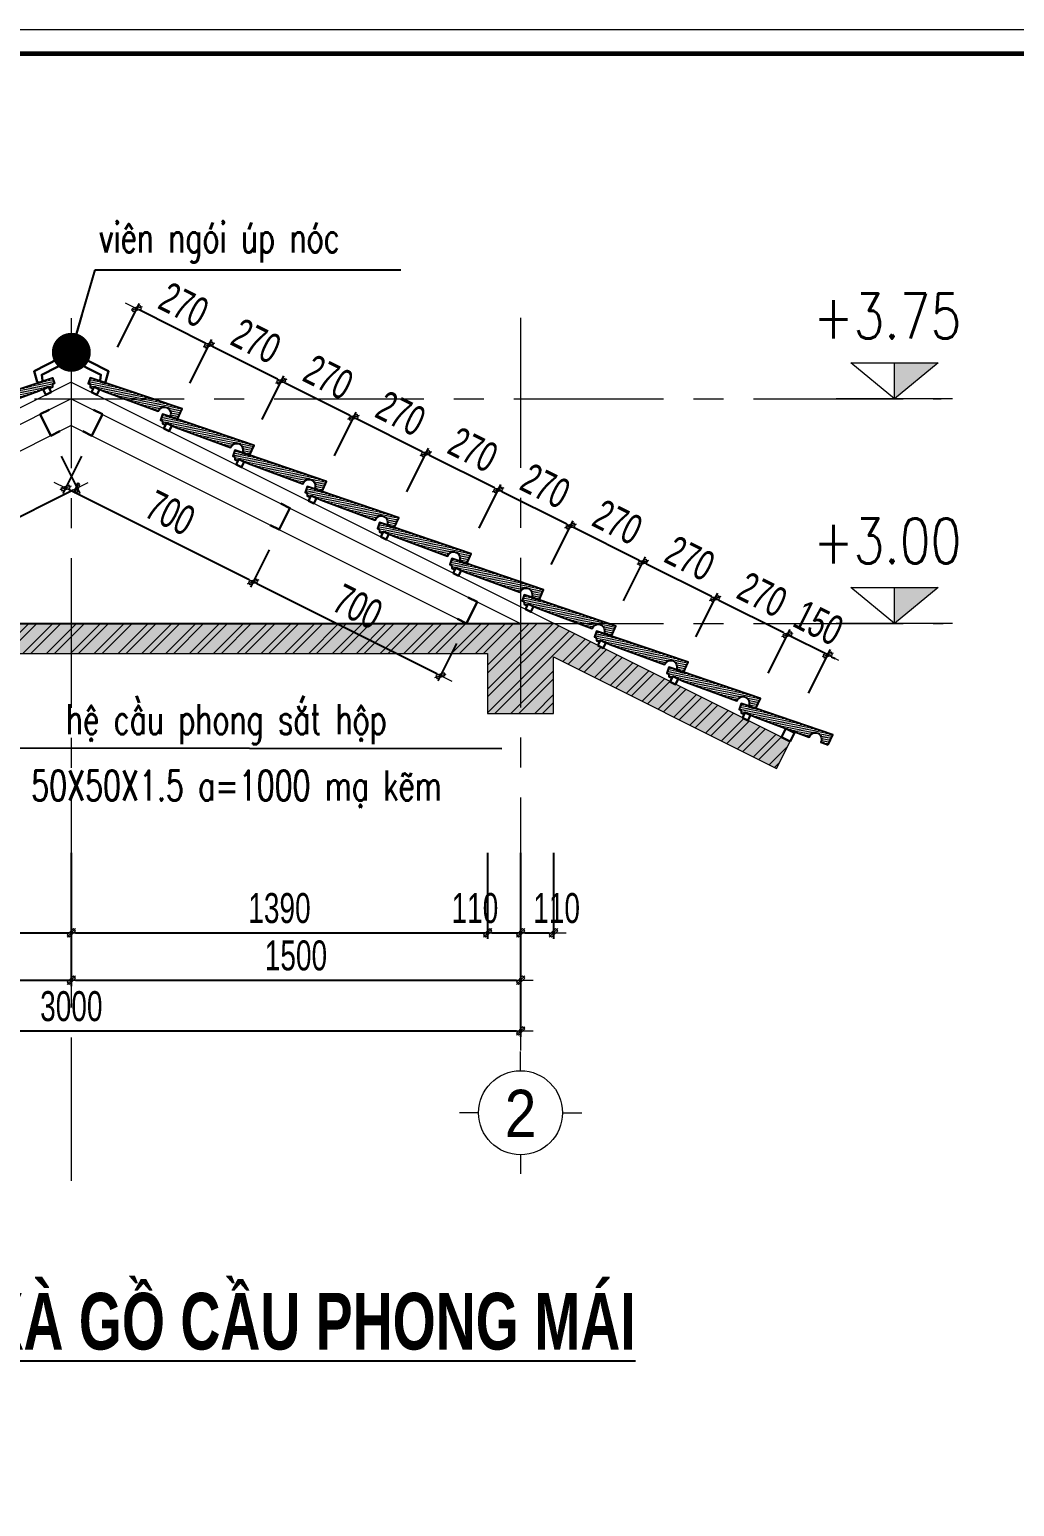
# Model space of a CAD drawing. Header units: millimetres. Extents: x 19378 to 572383, y -1120116 to -527168.
# Drawn here: x 282994 to 286283, y -553275 to -548347 of the extents above; entities that cross this region are included whole.
import ezdxf
from ezdxf.enums import TextEntityAlignment as Align

# ---------------------------------------------------------------- set-up
doc = ezdxf.new("R2010")
doc.units = ezdxf.units.MM
doc.header["$MEASUREMENT"] = 0
doc.header["$PDMODE"] = 32
doc.linetypes.add('CENTERX2', pattern=[4, 2.5, -0.5, 0.5, -0.5])
doc.linetypes.add('DASHDOT', pattern=[1, 0.5, -0.25, 0, -0.25])
doc.layers.get('Defpoints').update_dxf_attribs({"color": 1})
for name, color, linetype, lineweight in [('250 HACH', 250, 'Continuous', 5), ('cat2', 22, 'Continuous', 30), ('hatch1', 136, 'Continuous', 9), ('LC Dim', 8, 'Continuous', 18), ('LC Hatch', 252, 'Continuous', 9), ('LC ISO', 153, 'Continuous', 13), ('LC Net manh', 236, 'Continuous', 5), ('LC Net thay', 7, 'Continuous', 25), ('LC Net truc', 8, 'DASHDOT', 13), ('LC Text1', 3, 'Continuous', 20), ('LC Text2', 7, 'Continuous', 25), ('Text', 7, 'Continuous', 20)]:
    doc.layers.add(name, color=color, linetype=linetype, lineweight=lineweight)
for name, color, linetype in [('9', 9, 'Continuous'), ('Khungten_LCDI', 7, 'Continuous'), ('Kichthuoc', 9, 'Continuous'), ('STEEL', 4, 'Continuous')]:
    doc.layers.add(name, color=color, linetype=linetype)
doc.styles.add('HOATBIF', font='hoatbif.shx', dxfattribs={"width": 0.7})
doc.styles.add('Khungten', font='VHAVAN.TTF', dxfattribs={"width": 0.9, "height": 5000})
doc.styles.add('LC 1', font='VHAVANB.TTF')
doc.styles.add('LC 3', font='vnsimli.shx', dxfattribs={"width": 0.75})
doc.styles.add('LC3', font='VHARIALB.TTF', dxfattribs={"width": 0.8})
doc.styles.add('T1', font='Vnsimli.shx', dxfattribs={"width": 0.8})
doc.styles.add('Title', font='VHBLACK.TTF', dxfattribs={"width": 0.8})
doc.dimstyles.new('Copy of 1-100 mat bang', dxfattribs={"dimscale": 130, "dimtxt": 2.5, "dimasz": 0.35, "dimexe": 0.5, "dimexo": 0, "dimgap": 0.8, "dimtad": 1, "dimdec": 0, "dimzin": 0, "dimdsep": 46, "dimtxsty": 'HOATBIF', "dimblk1": 'DOT', "dimblk2": 'DOT', "dimsah": 1, "dimcen": -1, "dimdle": 1, "dimclrd": 256, "dimclre": 256, "dimclrt": 4, "dimadec": 3, "dimazin": 2, "dimtfac": 0.333333, "dimtdec": 0, "dimtix": 1, "dimtmove": 2, "dimatfit": 3, "dimldrblk": 'DOT', "dimfxl": 1, "dimtvp": 0.833333, "dimtolj": 1, "dimtzin": 0, "dimarcsym": 0})
doc.dimstyles.new('mb', dxfattribs={"dimscale": 71, "dimtxt": 2.5, "dimasz": 0.35, "dimexe": 0.5, "dimexo": 0, "dimgap": 0.8, "dimtad": 1, "dimdec": 0, "dimzin": 0, "dimdsep": 46, "dimtxsty": 'HOATBIF', "dimblk1": 'DOT', "dimblk2": 'DOT', "dimsah": 1, "dimcen": -1, "dimdle": 1, "dimclrd": 256, "dimclre": 256, "dimclrt": 4, "dimadec": 3, "dimazin": 2, "dimtfac": 0.333333, "dimtdec": 0, "dimtix": 1, "dimtmove": 2, "dimatfit": 3, "dimldrblk": 'DOT', "dimfxl": 1, "dimtvp": 0.833333, "dimtolj": 1, "dimtzin": 0, "dimarcsym": 0})

# ---------------------------------------------------------------- blocks, each defined once
blk = doc.blocks.new('Nha o can bo nhan vien Trung doan')
at = {"layer": 'Defpoints', "lineweight": 0}
blk.add_lwpolyline([(-1200, -14850), (-1200, 14850), (40800, 14850), (40800, -14850)], close=True, dxfattribs=at)
at = {"layer": 'Khungten_LCDI', "color": 5, "lineweight": 60}
blk.add_lwpolyline([(0, -14650), (0, 14650), (40600, 14650), (40600, -14650)], close=True, dxfattribs=at)
at = {"color": 7, "style": 'Khungten', "width": 0.8}
for tag, p in [('REVISION', (39499, -10746)), ('NGAYHT', (39576, -11636))]:
    blk.add_attdef(tag, text='', height=200, dxfattribs=at).set_placement(p, align=Align.CENTER)
at = {"layer": 'LC Text1', "style": 'Title', "width": 1.485915}
for tag, p, p2 in [('TENBANVE1', (36913, -8886), (40339, -8886)), ('TENBANVE2', (36913, -9562), (40339, -9562))]:
    blk.add_attdef(tag, text='', height=250, dxfattribs=at).set_placement(p, p2, align=Align.FIT)
at = {"layer": 'LC Text1', "style": 'Title', "width": 0.7}
blk.add_attdef('SOBANVE', text='', height=250, dxfattribs=at).set_placement((39562, -13896), align=Align.CENTER)
blk = doc.blocks.new('TIEUDE1')
at = {"layer": 'LC Text2', "color": 7, "style": 'LC 1'}
blk.add_attdef('TIªU§Ò', text='', height=5, dxfattribs=at).set_placement((0, 0), align=Align.BOTTOM_CENTER)
blk.add_attdef('TL', text='', height=3, dxfattribs=at).set_placement((0, -2), align=Align.TOP_CENTER)
blk = doc.blocks.new('Caodo1')
at = {"layer": 'LC Text1'}
blk.add_hatch(color=256, dxfattribs=at).paths.add_polyline_path([(0, 0), (243.4, 200.2), (0, 200.2)])
for p, q in [((0, 0), (0, 200.2)), ((323.6, 0), (-323.6, 0))]:
    blk.add_line(p, q, dxfattribs=at)
blk.add_lwpolyline([(-243.4, 200.2), (243.4, 200.2), (0, 0), (0, 0)], close=True, dxfattribs=at)
at = {"layer": 'LC Text1', "style": 'T1', "width": 0.8}
blk.add_attdef('%%P0,00', text='', height=250, dxfattribs=at).set_placement((-39, 459.5), align=Align.MIDDLE_CENTER)
blk = doc.blocks.new('B12')
at = {"layer": '250 HACH'}
h = blk.add_hatch(dxfattribs=at)
h.set_pattern_fill('ANSI31', color=256, scale=50, style=0)
h.set_pattern_definition([(45, (-132.9095, -386.371), (-4.41942, 4.41942), [])])
edge = h.paths.add_edge_path()
edge.add_line((-69.1, -289.7), (-105.5, -283.2))
edge.add_line((-105.5, -283.2), (-17.2, 28.4))
edge.add_line((-17.2, 28.4), (3, 22.7))
edge.add_line((3, 22.7), (1.2, 16.5))
edge.add_line((1.2, 16.5), (8.6, 10.6))
edge.add_line((8.6, 10.6), (7.1, 0.4))
edge.add_line((7.1, 0.4), (0, 0))
edge.add_line((0, 0), (-6.1, -34.5))
edge.add_line((-6.1, -34.5), (-54.2, -222.5))
edge.add_arc((-59.8, -242.9), 21.2, 74.6489, 264.4424)
edge.add_line((-61.8, -264.1), (-69.1, -289.7))
blk.add_line((-69.1, -289.7), (-105.5, -283.2))
blk.add_lwpolyline([(-69.1, -289.7), (-105.5, -283.2), (-17.2, 28.4), (3, 22.7), (1.2, 16.5), (8.6, 10.6), (7.1, 0.4), (0, 0), (-6.1, -34.5), (-54.2, -222.5, 1.089337), (-61.8, -264.1), (-69.1, -289.7)], format="xyb")
blk = doc.blocks.new('DOT')
at = {"layer": 'LC Dim', "color": 4}
blk.add_line((-1, -1), (1, 1), dxfattribs=at)
at = {"layer": 'LC Dim'}
blk.add_line((-3, 0), (3, 0), dxfattribs=at)
at = {"layer": 'LC Dim', "color": 4}
blk.add_lwpolyline([(0.5, 1), (-1, -0.5), (-0.5, -1), (1, 0.5)], close=True, dxfattribs=at)
blk = doc.blocks.new('*D337')
at = {"layer": 'Defpoints', "color": 0, "ltscale": 2, "transparency": 16777216}
for p in [(285524.9, -550366.6), (285460.8, -550494.6), (285595.3, -550561.9)]:
    blk.add_point(p, dxfattribs=at)
at = {"layer": 'LC Dim', "lineweight": -2, "ltscale": 2, "transparency": 16777216}
for p, q in [((285460.8, -550494.6), (285533.9, -550348.7)), ((285512.4, -550360.3), (285499.9, -550354)), ((285659.4, -550433.9), (285524.9, -550366.6)), ((285595.3, -550561.9), (285668.3, -550416)), ((285671.9, -550440.2), (285684.4, -550446.4))]:
    blk.add_line(p, q, dxfattribs=at)
at = {"layer": 'LC Dim', "lineweight": -2, "ltscale": 2, "transparency": 16777216, "xscale": 14, "yscale": 14, "zscale": 14}
for p, rotation in [((285524.9, -550366.6), 333.4058084063656), ((285659.4, -550433.9), 153.4058084063656)]:
    blk.add_blockref('DOT', p, dxfattribs=dict(at, rotation=rotation))
at = {"layer": 'LC Dim', "color": 4, "ltscale": 2, "transparency": 16777216, "insert": (285628.8, -550326.9), "char_height": 100, "attachment_point": 5, "rotation": 333.4058, "style": 'HOATBIF'}
blk.add_mtext('\\A1;150', dxfattribs=at)
blk = doc.blocks.new('_Dot')
at = {"color": 0, "linetype": 'ByBlock', "lineweight": -2}
blk.add_line((-0.5, 0), (-1, 0), dxfattribs=at)
at = {"color": 0, "linetype": 'ByBlock', "const_width": 0.5}
blk.add_lwpolyline([(-0.25, 0, 1), (0.25, 0, 1)], format="xyb", close=True, dxfattribs=at)
blk = doc.blocks.new('*D338')
at = {"layer": 'Defpoints', "color": 0, "ltscale": 2, "transparency": 16777216}
for p in [(285283.5, -550245.7), (285219.4, -550373.7), (285460.8, -550494.6)]:
    blk.add_point(p, dxfattribs=at)
at = {"layer": 'LC Dim', "lineweight": -2, "ltscale": 2, "transparency": 16777216}
for p, q in [((285219.4, -550373.7), (285292.4, -550227.8)), ((285512.4, -550360.3), (285296, -550252)), ((285460.8, -550494.6), (285533.9, -550348.7))]:
    blk.add_line(p, q, dxfattribs=at)
at = {"layer": 'LC Dim', "lineweight": -2, "ltscale": 2, "transparency": 16777216, "xscale": 14, "yscale": 14, "zscale": 14}
for p, rotation in [((285283.5, -550245.7), 153.4058084063656), ((285524.9, -550366.6), 333.4058084063656)]:
    blk.add_blockref('DOT', p, dxfattribs=dict(at, rotation=rotation))
at = {"layer": 'LC Dim', "color": 4, "ltscale": 2, "transparency": 16777216, "insert": (285440.9, -550232.8), "char_height": 100, "attachment_point": 5, "rotation": 333.4058, "style": 'HOATBIF'}
blk.add_mtext('\\A1;270', dxfattribs=at)
blk = doc.blocks.new('*D339')
at = {"layer": 'Defpoints', "color": 0, "ltscale": 2, "transparency": 16777216}
for p in [(285042, -550124.8), (284977.9, -550252.9), (285219.4, -550373.7)]:
    blk.add_point(p, dxfattribs=at)
at = {"layer": 'LC Dim', "lineweight": -2, "ltscale": 2, "transparency": 16777216}
for p, q in [((284977.9, -550252.9), (285051, -550106.9)), ((285270.9, -550239.4), (285054.6, -550131.1)), ((285219.4, -550373.7), (285292.4, -550227.8))]:
    blk.add_line(p, q, dxfattribs=at)
at = {"layer": 'LC Dim', "lineweight": -2, "ltscale": 2, "transparency": 16777216, "xscale": 14, "yscale": 14, "zscale": 14}
for p, rotation in [((285042, -550124.8), 153.4058084063656), ((285283.5, -550245.7), 333.4058084063656)]:
    blk.add_blockref('DOT', p, dxfattribs=dict(at, rotation=rotation))
at = {"layer": 'LC Dim', "color": 4, "ltscale": 2, "transparency": 16777216, "insert": (285199.5, -550111.9), "char_height": 100, "attachment_point": 5, "rotation": 333.4058, "style": 'HOATBIF'}
blk.add_mtext('\\A1;270', dxfattribs=at)
blk = doc.blocks.new('*D340')
at = {"layer": 'Defpoints', "color": 0, "ltscale": 2, "transparency": 16777216}
for p in [(284800.6, -550004), (284736.5, -550132), (284977.9, -550252.9)]:
    blk.add_point(p, dxfattribs=at)
at = {"layer": 'LC Dim', "lineweight": -2, "ltscale": 2, "transparency": 16777216}
for p, q in [((284736.5, -550132), (284809.6, -549986.1)), ((285029.5, -550118.6), (284813.1, -550010.2)), ((284977.9, -550252.9), (285051, -550106.9))]:
    blk.add_line(p, q, dxfattribs=at)
at = {"layer": 'LC Dim', "lineweight": -2, "ltscale": 2, "transparency": 16777216, "xscale": 14, "yscale": 14, "zscale": 14}
for p, rotation in [((284800.6, -550004), 153.4058084063656), ((285042, -550124.8), 333.4058084063656)]:
    blk.add_blockref('DOT', p, dxfattribs=dict(at, rotation=rotation))
at = {"layer": 'LC Dim', "color": 4, "ltscale": 2, "transparency": 16777216, "insert": (284958, -549991.1), "char_height": 100, "attachment_point": 5, "rotation": 333.4058, "style": 'HOATBIF'}
blk.add_mtext('\\A1;270', dxfattribs=at)
blk = doc.blocks.new('*D341')
at = {"layer": 'Defpoints', "color": 0, "ltscale": 2, "transparency": 16777216}
for p in [(284559.2, -549883.1), (284495.1, -550011.1), (284736.5, -550132)]:
    blk.add_point(p, dxfattribs=at)
at = {"layer": 'LC Dim', "lineweight": -2, "ltscale": 2, "transparency": 16777216}
for p, q in [((284495.1, -550011.1), (284568.1, -549865.2)), ((284788.1, -549997.7), (284571.7, -549889.4)), ((284736.5, -550132), (284809.6, -549986.1))]:
    blk.add_line(p, q, dxfattribs=at)
at = {"layer": 'LC Dim', "lineweight": -2, "ltscale": 2, "transparency": 16777216, "xscale": 14, "yscale": 14, "zscale": 14}
for p, rotation in [((284559.2, -549883.1), 153.4058084063656), ((284800.6, -550004), 333.4058084063656)]:
    blk.add_blockref('DOT', p, dxfattribs=dict(at, rotation=rotation))
at = {"layer": 'LC Dim', "color": 4, "ltscale": 2, "transparency": 16777216, "insert": (284716.6, -549870.2), "char_height": 100, "attachment_point": 5, "rotation": 333.4058, "style": 'HOATBIF'}
blk.add_mtext('\\A1;270', dxfattribs=at)
blk = doc.blocks.new('*D342')
at = {"layer": 'Defpoints', "color": 0, "ltscale": 2, "transparency": 16777216}
for p in [(284317.7, -549762.2), (284253.6, -549890.2), (284495.1, -550011.1)]:
    blk.add_point(p, dxfattribs=at)
at = {"layer": 'LC Dim', "lineweight": -2, "ltscale": 2, "transparency": 16777216}
for p, q in [((284253.6, -549890.2), (284326.7, -549744.3)), ((284546.6, -549876.8), (284330.3, -549768.5)), ((284495.1, -550011.1), (284568.1, -549865.2))]:
    blk.add_line(p, q, dxfattribs=at)
at = {"layer": 'LC Dim', "lineweight": -2, "ltscale": 2, "transparency": 16777216, "xscale": 14, "yscale": 14, "zscale": 14}
for p, rotation in [((284317.7, -549762.2), 153.4058084063656), ((284559.2, -549883.1), 333.4058084063656)]:
    blk.add_blockref('DOT', p, dxfattribs=dict(at, rotation=rotation))
at = {"layer": 'LC Dim', "color": 4, "ltscale": 2, "transparency": 16777216, "insert": (284475.2, -549749.3), "char_height": 100, "attachment_point": 5, "rotation": 333.4058, "style": 'HOATBIF'}
blk.add_mtext('\\A1;270', dxfattribs=at)
blk = doc.blocks.new('*D343')
at = {"layer": 'Defpoints', "color": 0, "ltscale": 2, "transparency": 16777216}
for p in [(284076.3, -549641.3), (284012.2, -549769.4), (284253.6, -549890.2)]:
    blk.add_point(p, dxfattribs=at)
at = {"layer": 'LC Dim', "lineweight": -2, "ltscale": 2, "transparency": 16777216}
for p, q in [((284012.2, -549769.4), (284085.3, -549623.5)), ((284305.2, -549755.9), (284088.8, -549647.6)), ((284253.6, -549890.2), (284326.7, -549744.3))]:
    blk.add_line(p, q, dxfattribs=at)
at = {"layer": 'LC Dim', "lineweight": -2, "ltscale": 2, "transparency": 16777216, "xscale": 14, "yscale": 14, "zscale": 14}
for p, rotation in [((284076.3, -549641.3), 153.4058084063656), ((284317.7, -549762.2), 333.4058084063656)]:
    blk.add_blockref('DOT', p, dxfattribs=dict(at, rotation=rotation))
at = {"layer": 'LC Dim', "color": 4, "ltscale": 2, "transparency": 16777216, "insert": (284233.7, -549628.5), "char_height": 100, "attachment_point": 5, "rotation": 333.4058, "style": 'HOATBIF'}
blk.add_mtext('\\A1;270', dxfattribs=at)
blk = doc.blocks.new('*D344')
at = {"layer": 'Defpoints', "color": 0, "ltscale": 2, "transparency": 16777216}
for p in [(283834.9, -549520.5), (283770.8, -549648.5), (284012.2, -549769.4)]:
    blk.add_point(p, dxfattribs=at)
at = {"layer": 'LC Dim', "lineweight": -2, "ltscale": 2, "transparency": 16777216}
for p, q in [((283770.8, -549648.5), (283843.8, -549502.6)), ((284063.8, -549635.1), (283847.4, -549526.7)), ((284012.2, -549769.4), (284085.3, -549623.5))]:
    blk.add_line(p, q, dxfattribs=at)
at = {"layer": 'LC Dim', "lineweight": -2, "ltscale": 2, "transparency": 16777216, "xscale": 14, "yscale": 14, "zscale": 14}
for p, rotation in [((283834.9, -549520.5), 153.4058084063656), ((284076.3, -549641.3), 333.4058084063656)]:
    blk.add_blockref('DOT', p, dxfattribs=dict(at, rotation=rotation))
at = {"layer": 'LC Dim', "color": 4, "ltscale": 2, "transparency": 16777216, "insert": (283992.3, -549507.6), "char_height": 100, "attachment_point": 5, "rotation": 333.4058, "style": 'HOATBIF'}
blk.add_mtext('\\A1;270', dxfattribs=at)
blk = doc.blocks.new('*D345')
at = {"layer": 'Defpoints', "color": 0, "ltscale": 2, "transparency": 16777216}
for p in [(283593.4, -549399.6), (283529.3, -549527.6), (283770.8, -549648.5)]:
    blk.add_point(p, dxfattribs=at)
at = {"layer": 'LC Dim', "lineweight": -2, "ltscale": 2, "transparency": 16777216}
for p, q in [((283529.3, -549527.6), (283602.4, -549381.7)), ((283822.3, -549514.2), (283605.9, -549405.9)), ((283770.8, -549648.5), (283843.8, -549502.6))]:
    blk.add_line(p, q, dxfattribs=at)
at = {"layer": 'LC Dim', "lineweight": -2, "ltscale": 2, "transparency": 16777216, "xscale": 14, "yscale": 14, "zscale": 14}
for p, rotation in [((283593.4, -549399.6), 153.4058084063656), ((283834.9, -549520.5), 333.4058084063656)]:
    blk.add_blockref('DOT', p, dxfattribs=dict(at, rotation=rotation))
at = {"layer": 'LC Dim', "color": 4, "ltscale": 2, "transparency": 16777216, "insert": (283750.9, -549386.7), "char_height": 100, "attachment_point": 5, "rotation": 333.4058, "style": 'HOATBIF'}
blk.add_mtext('\\A1;270', dxfattribs=at)
blk = doc.blocks.new('*D346')
at = {"layer": 'Defpoints', "color": 0, "ltscale": 2, "transparency": 16777216}
for p in [(283352, -549278.7), (283287.9, -549406.8), (283529.3, -549527.6)]:
    blk.add_point(p, dxfattribs=at)
at = {"layer": 'LC Dim', "lineweight": -2, "ltscale": 2, "transparency": 16777216}
for p, q in [((283287.9, -549406.8), (283360.9, -549260.8)), ((283580.9, -549393.3), (283364.5, -549285)), ((283529.3, -549527.6), (283602.4, -549381.7))]:
    blk.add_line(p, q, dxfattribs=at)
at = {"layer": 'LC Dim', "lineweight": -2, "ltscale": 2, "transparency": 16777216, "xscale": 14, "yscale": 14, "zscale": 14}
for p, rotation in [((283352, -549278.7), 153.4058084063656), ((283593.4, -549399.6), 333.4058084063656)]:
    blk.add_blockref('DOT', p, dxfattribs=dict(at, rotation=rotation))
at = {"layer": 'LC Dim', "color": 4, "ltscale": 2, "transparency": 16777216, "insert": (283509.4, -549265.8), "char_height": 100, "attachment_point": 5, "rotation": 333.4058, "style": 'HOATBIF'}
blk.add_mtext('\\A1;270', dxfattribs=at)
blk = doc.blocks.new('TTRUC')
at = {"layer": 'LC ISO'}
for p, q in [((0, 6.95), (0, 10.13)), ((-6.95, 0), (-10.13, 0)), ((6.95, 0), (10.13, 0)), ((0, -6.95), (0, -10.13))]:
    blk.add_line(p, q, dxfattribs=at)
at = {"layer": 'LC Net manh'}
blk.add_circle((0, 0), 6.95, dxfattribs=at)
blk = doc.blocks.new('*D348')
at = {"layer": 'Defpoints', "color": 0, "ltscale": 2, "transparency": 16777216}
for p in [(283099.6, -549770.4), (283152.9, -549877), (282473.5, -550083.5)]:
    blk.add_point(p, dxfattribs=at)
at = {"layer": 'LC Dim', "lineweight": -2, "ltscale": 2, "transparency": 16777216}
for p, q in [((283099.6, -549770.4), (283161.9, -549894.9)), ((282539.4, -550183.8), (283140.4, -549883.3)), ((282473.5, -550083.5), (282535.8, -550208))]:
    blk.add_line(p, q, dxfattribs=at)
at = {"layer": 'LC Dim', "lineweight": -2, "ltscale": 2, "transparency": 16777216, "xscale": 14, "yscale": 14, "zscale": 14}
for p, rotation in [((283152.9, -549877), 26.56515938797805), ((282526.8, -550190.1), 206.5651593879781)]:
    blk.add_blockref('DOT', p, dxfattribs=dict(at, rotation=rotation))
at = {"layer": 'LC Dim', "color": 4, "ltscale": 2, "transparency": 16777216, "insert": (282803.2, -549960.2), "char_height": 100, "attachment_point": 5, "rotation": 26.5652, "style": 'HOATBIF'}
blk.add_mtext('\\A1;700', dxfattribs=at)
blk = doc.blocks.new('*D349')
at = {"layer": 'Defpoints', "color": 0, "ltscale": 2, "transparency": 16777216}
for p in [(283794, -550083.5), (283740.7, -550190.1), (284419.7, -550396.3)]:
    blk.add_point(p, dxfattribs=at)
at = {"layer": 'LC Dim', "lineweight": -2, "ltscale": 2, "transparency": 16777216}
for p, q in [((283794, -550083.5), (283731.7, -550208)), ((284353.8, -550496.7), (283753.2, -550196.4)), ((284419.7, -550396.3), (284357.4, -550520.8))]:
    blk.add_line(p, q, dxfattribs=at)
at = {"layer": 'LC Dim', "lineweight": -2, "ltscale": 2, "transparency": 16777216, "xscale": 14, "yscale": 14, "zscale": 14}
for p, rotation in [((283740.7, -550190.1), 153.4348406128659), ((284366.3, -550502.9), 333.4348406128659)]:
    blk.add_blockref('DOT', p, dxfattribs=dict(at, rotation=rotation))
at = {"layer": 'LC Dim', "color": 4, "ltscale": 2, "transparency": 16777216, "insert": (284090.2, -550273.2), "char_height": 100, "attachment_point": 5, "rotation": 333.4348, "style": 'HOATBIF'}
blk.add_mtext('\\A1;700', dxfattribs=at)
blk = doc.blocks.new('*D350')
at = {"layer": 'Defpoints', "color": 0, "ltscale": 2, "transparency": 16777216}
for p in [(283167.9, -549770.4), (283114.6, -549877), (283794, -550083.5)]:
    blk.add_point(p, dxfattribs=at)
at = {"layer": 'LC Dim', "lineweight": -2, "ltscale": 2, "transparency": 16777216}
for p, q in [((283167.9, -549770.4), (283105.6, -549894.9)), ((283728.1, -550183.8), (283127.1, -549883.3)), ((283794, -550083.5), (283731.7, -550208))]:
    blk.add_line(p, q, dxfattribs=at)
at = {"layer": 'LC Dim', "lineweight": -2, "ltscale": 2, "transparency": 16777216, "xscale": 14, "yscale": 14, "zscale": 14}
for p, rotation in [((283114.6, -549877), 153.4348406128659), ((283740.7, -550190.1), 333.4348406128659)]:
    blk.add_blockref('DOT', p, dxfattribs=dict(at, rotation=rotation))
at = {"layer": 'LC Dim', "color": 4, "ltscale": 2, "transparency": 16777216, "insert": (283464.3, -549960.2), "char_height": 100, "attachment_point": 5, "rotation": 333.4348, "style": 'HOATBIF'}
blk.add_mtext('\\A1;700', dxfattribs=at)
blk = doc.blocks.new('*D353')
at = {"layer": 'Defpoints', "color": 0, "ltscale": 2, "transparency": 16777216}
for p in [(281743.7, -551094.7), (283133.8, -551094.7), (283133.8, -551361.2)]:
    blk.add_point(p, dxfattribs=at)
at = {"layer": 'LC Dim', "lineweight": -2, "ltscale": 2, "transparency": 16777216}
for p, q in [((281743.7, -551094.7), (281743.7, -551381.2)), ((283133.8, -551094.7), (283133.8, -551381.2)), ((281757.7, -551361.2), (283119.8, -551361.2))]:
    blk.add_line(p, q, dxfattribs=at)
at = {"layer": 'LC Dim', "lineweight": -2, "ltscale": 2, "transparency": 16777216, "xscale": 14, "yscale": 14, "zscale": 14, "rotation": 180}
blk.add_blockref('DOT', (281743.7, -551361.2), dxfattribs=at)
at = {"layer": 'LC Dim', "lineweight": -2, "ltscale": 2, "transparency": 16777216, "xscale": 14, "yscale": 14, "zscale": 14}
blk.add_blockref('DOT', (283133.8, -551361.2), dxfattribs=at)
at = {"layer": 'LC Dim', "color": 4, "ltscale": 2, "transparency": 16777216, "insert": (282438.8, -551279.2), "char_height": 100, "attachment_point": 5, "style": 'HOATBIF'}
blk.add_mtext('\\A1;1390', dxfattribs=at)
blk = doc.blocks.new('*D354')
at = {"layer": 'Defpoints', "color": 0, "ltscale": 2, "transparency": 16777216}
for p in [(283133.8, -551094.7), (284523.8, -551094.7), (284523.8, -551361.2)]:
    blk.add_point(p, dxfattribs=at)
at = {"layer": 'LC Dim', "lineweight": -2, "ltscale": 2, "transparency": 16777216}
for p, q in [((283133.8, -551094.7), (283133.8, -551381.2)), ((284523.8, -551094.7), (284523.8, -551381.2)), ((283147.8, -551361.2), (284509.8, -551361.2))]:
    blk.add_line(p, q, dxfattribs=at)
at = {"layer": 'LC Dim', "lineweight": -2, "ltscale": 2, "transparency": 16777216, "xscale": 14, "yscale": 14, "zscale": 14, "rotation": 180}
blk.add_blockref('DOT', (283133.8, -551361.2), dxfattribs=at)
at = {"layer": 'LC Dim', "lineweight": -2, "ltscale": 2, "transparency": 16777216, "xscale": 14, "yscale": 14, "zscale": 14}
blk.add_blockref('DOT', (284523.8, -551361.2), dxfattribs=at)
at = {"layer": 'LC Dim', "color": 4, "ltscale": 2, "transparency": 16777216, "insert": (283828.8, -551279.2), "char_height": 100, "attachment_point": 5, "style": 'HOATBIF'}
blk.add_mtext('\\A1;1390', dxfattribs=at)
blk = doc.blocks.new('*D355')
at = {"layer": 'Defpoints', "color": 0, "ltscale": 2, "transparency": 16777216}
for p in [(284523.8, -551094.7), (284633.8, -551094.7), (284633.8, -551361.2)]:
    blk.add_point(p, dxfattribs=at)
at = {"layer": 'LC Dim', "lineweight": -2, "ltscale": 2, "transparency": 16777216}
for p, q in [((284523.8, -551094.7), (284523.8, -551381.2)), ((284633.8, -551094.7), (284633.8, -551381.2)), ((284537.8, -551361.2), (284619.8, -551361.2))]:
    blk.add_line(p, q, dxfattribs=at)
at = {"layer": 'LC Dim', "lineweight": -2, "ltscale": 2, "transparency": 16777216, "xscale": 14, "yscale": 14, "zscale": 14, "rotation": 180}
blk.add_blockref('DOT', (284523.8, -551361.2), dxfattribs=at)
at = {"layer": 'LC Dim', "lineweight": -2, "ltscale": 2, "transparency": 16777216, "xscale": 14, "yscale": 14, "zscale": 14}
blk.add_blockref('DOT', (284633.8, -551361.2), dxfattribs=at)
at = {"layer": 'LC Dim', "color": 4, "ltscale": 2, "transparency": 16777216, "insert": (284481.4, -551279.2), "char_height": 100, "attachment_point": 5, "style": 'HOATBIF'}
blk.add_mtext('\\A1;110', dxfattribs=at)
blk = doc.blocks.new('*D356')
at = {"layer": 'Defpoints', "color": 0, "ltscale": 2, "transparency": 16777216}
for p in [(284633.8, -551094.7), (284743.8, -551094.7), (284743.8, -551361.2)]:
    blk.add_point(p, dxfattribs=at)
at = {"layer": 'LC Dim', "lineweight": -2, "ltscale": 2, "transparency": 16777216}
for p, q in [((284633.8, -551094.7), (284633.8, -551381.2)), ((284743.8, -551094.7), (284743.8, -551381.2)), ((284647.8, -551361.2), (284729.8, -551361.2))]:
    blk.add_line(p, q, dxfattribs=at)
at = {"layer": 'LC Dim', "lineweight": -2, "ltscale": 2, "transparency": 16777216, "xscale": 14, "yscale": 14, "zscale": 14, "rotation": 180}
blk.add_blockref('DOT', (284633.8, -551361.2), dxfattribs=at)
at = {"layer": 'LC Dim', "lineweight": -2, "ltscale": 2, "transparency": 16777216, "xscale": 14, "yscale": 14, "zscale": 14}
blk.add_blockref('DOT', (284743.8, -551361.2), dxfattribs=at)
at = {"layer": 'LC Dim', "color": 4, "ltscale": 2, "transparency": 16777216, "insert": (284754.2, -551279.2), "char_height": 100, "attachment_point": 5, "style": 'HOATBIF'}
blk.add_mtext('\\A1;110', dxfattribs=at)
blk = doc.blocks.new('*D357')
at = {"layer": 'Defpoints', "color": 0, "ltscale": 2, "transparency": 16777216}
for p in [(281633.7, -551094.7), (283133.8, -551094.7), (283133.8, -551519.2)]:
    blk.add_point(p, dxfattribs=at)
at = {"layer": 'LC Dim', "lineweight": -2, "ltscale": 2, "transparency": 16777216}
for p, q in [((281633.7, -551094.7), (281633.7, -551539.2)), ((283133.8, -551094.7), (283133.8, -551539.2)), ((281647.7, -551519.2), (283119.8, -551519.2))]:
    blk.add_line(p, q, dxfattribs=at)
at = {"layer": 'LC Dim', "lineweight": -2, "ltscale": 2, "transparency": 16777216, "xscale": 14, "yscale": 14, "zscale": 14, "rotation": 180}
blk.add_blockref('DOT', (281633.7, -551519.2), dxfattribs=at)
at = {"layer": 'LC Dim', "lineweight": -2, "ltscale": 2, "transparency": 16777216, "xscale": 14, "yscale": 14, "zscale": 14}
blk.add_blockref('DOT', (283133.8, -551519.2), dxfattribs=at)
at = {"layer": 'LC Dim', "color": 4, "ltscale": 2, "transparency": 16777216, "insert": (282383.8, -551437.2), "char_height": 100, "attachment_point": 5, "style": 'HOATBIF'}
blk.add_mtext('\\A1;1500', dxfattribs=at)
blk = doc.blocks.new('*D358')
at = {"layer": 'Defpoints', "color": 0, "ltscale": 2, "transparency": 16777216}
for p in [(283133.8, -551094.7), (284633.8, -551094.7), (284633.8, -551519.2)]:
    blk.add_point(p, dxfattribs=at)
at = {"layer": 'LC Dim', "lineweight": -2, "ltscale": 2, "transparency": 16777216}
for p, q in [((283133.8, -551094.7), (283133.8, -551539.2)), ((284633.8, -551094.7), (284633.8, -551539.2)), ((283147.8, -551519.2), (284619.8, -551519.2))]:
    blk.add_line(p, q, dxfattribs=at)
at = {"layer": 'LC Dim', "lineweight": -2, "ltscale": 2, "transparency": 16777216, "xscale": 14, "yscale": 14, "zscale": 14, "rotation": 180}
blk.add_blockref('DOT', (283133.8, -551519.2), dxfattribs=at)
at = {"layer": 'LC Dim', "lineweight": -2, "ltscale": 2, "transparency": 16777216, "xscale": 14, "yscale": 14, "zscale": 14}
blk.add_blockref('DOT', (284633.8, -551519.2), dxfattribs=at)
at = {"layer": 'LC Dim', "color": 4, "ltscale": 2, "transparency": 16777216, "insert": (283883.8, -551437.2), "char_height": 100, "attachment_point": 5, "style": 'HOATBIF'}
blk.add_mtext('\\A1;1500', dxfattribs=at)
blk = doc.blocks.new('*D359')
at = {"layer": 'Defpoints', "color": 0, "ltscale": 2, "transparency": 16777216}
for p in [(281633.7, -551094.7), (284633.8, -551094.7), (284633.8, -551688.5)]:
    blk.add_point(p, dxfattribs=at)
at = {"layer": 'LC Dim', "lineweight": -2, "ltscale": 2, "transparency": 16777216}
for p, q in [((281633.7, -551094.7), (281633.7, -551708.5)), ((284633.8, -551094.7), (284633.8, -551708.5)), ((281647.7, -551688.5), (284619.8, -551688.5))]:
    blk.add_line(p, q, dxfattribs=at)
at = {"layer": 'LC Dim', "lineweight": -2, "ltscale": 2, "transparency": 16777216, "xscale": 14, "yscale": 14, "zscale": 14, "rotation": 180}
blk.add_blockref('DOT', (281633.7, -551688.5), dxfattribs=at)
at = {"layer": 'LC Dim', "lineweight": -2, "ltscale": 2, "transparency": 16777216, "xscale": 14, "yscale": 14, "zscale": 14}
blk.add_blockref('DOT', (284633.8, -551688.5), dxfattribs=at)
at = {"layer": 'LC Dim', "color": 4, "ltscale": 2, "transparency": 16777216, "insert": (283133.8, -551606.5), "char_height": 100, "attachment_point": 5, "style": 'HOATBIF'}
blk.add_mtext('\\A1;3000', dxfattribs=at)

msp = doc.modelspace()

# ---------------------------------------------------------------- hatches: boundary and pattern name
at = {"layer": 'LC Hatch'}
h = msp.add_hatch(dxfattribs=at)
h.set_pattern_fill('AR-CONC', color=8, scale=20)
h.set_pattern_definition([(50, (233474.5, -516638.18), (143.45204, -12.55043), [15, -165]), (355, (233474.5, -516638.18), (-27.75027, 150.43843), [12, -132]), (100.45144, (233486.46, -516639.22), (115.70177, 137.888), [12.74804, -140.22842]), (46.1842, (233474.5, -516598.18), (213.44827, -33.10386), [22.5, -247.5]), (96.63564, (233492.3, -516600.94), (186.9324, 194.8237), [19.1221, -210.34275]), (351.18416, (233474.5, -516598.18), (186.9324, 194.8237), [18, -198]), (21, (233494.5, -516608.18), (119.3814, -80.52378), [15, -165]), (326, (233494.5, -516608.18), (48.66307, 145.03), [12, -132]), (71.45144, (233504.45, -516614.89), (168.04448, 64.50623), [12.74804, -140.22842]), (37.5, (233474.505, -516638.177), (2.43197, 66.57877), [0, -130.4, 0, -134, 0, -132.5]), (7.5, (233474.505, -516638.18), (52.61391, 78.88234), [0, -76.4, 0, -127.4, 0, -50.5]), (327.5, (233429.905, -516638.177), (106.764487, -4.510974), [0, -50, 0, -156, 0, -207]), (317.5, (233409.91, -516638.18), (116.63723, 20.021), [0, -65, 0, -103.6, 0, -147])])
h.paths.add_polyline_path([(284745.5, -550329.2), (281522, -550329.2), (280733.8, -550723.3), (280778.5, -550812.8), (281523.7, -550440.1), (281523.7, -550629.2), (281743.7, -550629.2), (281743.7, -550429.2), (284523.8, -550429.2), (284523.8, -550629.2), (284743.8, -550629.2), (284743.8, -550440.1), (285489, -550812.8), (285533.7, -550723.3)])
h = msp.add_hatch(dxfattribs=at)
h.set_pattern_fill('ANSI32', color=8, scale=150)
h.set_pattern_definition([(45, (233474.505, -516638.177), (-39.774756, 39.774756), []), (45, (233501.02, -516638.177), (-39.774756, 39.774756), [])])
h.paths.add_polyline_path([(284745.5, -550329.2), (281522, -550329.2), (280733.8, -550723.3), (280778.5, -550812.8), (281523.7, -550440.1), (281523.7, -550629.2), (281743.7, -550629.2), (281743.7, -550429.2), (284523.8, -550429.2), (284523.8, -550629.2), (284743.8, -550629.2), (284743.8, -550440.1), (285489, -550812.8), (285533.7, -550723.3)])

# ---------------------------------------------------------------- linework, layer by layer
at = {"layer": 'cat2'}
for p, q in [((285504.7, -550708.8), (285519.2, -550679.8)), ((285533.7, -550723.3), (285504.7, -550708.8)), ((285519.2, -550679.8), (285548.3, -550694.3)), ((285548.3, -550694.3), (285533.7, -550723.3))]:
    msp.add_line(p, q, dxfattribs=at)
msp.add_lwpolyline([(283133.8, -549424.2), (283009.2, -549487.2), (283019.6, -549522.6, 0.446681), (283037.4, -549518.6), (283034.9, -549499.1), (283133.8, -549449.4), (283232.6, -549499.1), (283230.1, -549518.6, 0.446681), (283247.9, -549522.6), (283258.3, -549487.2)], format="xyb", close=True, dxfattribs=at)
for points in [[(283066.1, -549557.1), (283048.2, -549566.1), (283039.2, -549548.2), (283057.1, -549539.2)], [(283201.4, -549557.1), (283219.3, -549566.1), (283228.3, -549548.2), (283210.4, -549539.2)], [(283442.9, -549677.9), (283460.8, -549686.8), (283469.8, -549668.9), (283451.9, -549660)], [(283684.4, -549798.6), (283702.3, -549807.6), (283711.3, -549789.7), (283693.4, -549780.7)], [(283925.9, -549919.4), (283943.8, -549928.3), (283952.8, -549910.4), (283934.9, -549901.5)], [(284167.4, -550040.1), (284185.3, -550049.1), (284194.2, -550031.2), (284176.4, -550022.2)], [(284408.9, -550160.9), (284426.8, -550169.8), (284435.7, -550151.9), (284417.8, -550143)], [(284650.4, -550281.6), (284668.3, -550290.6), (284677.2, -550272.7), (284659.3, -550263.8)], [(284891.9, -550402.4), (284909.8, -550411.3), (284918.7, -550393.5), (284900.8, -550384.5)], [(285133.4, -550523.2), (285151.3, -550532.1), (285160.2, -550514.2), (285142.3, -550505.3)], [(285374.9, -550643.9), (285392.8, -550652.8), (285401.7, -550635), (285383.8, -550626)]]:
    msp.add_lwpolyline(points, close=True, dxfattribs=at)
for points in [[(283060, -549616.2), (283030.1, -549631), (283065.8, -549702.7), (283095.6, -549687.8)], [(283207.5, -549616.2), (283237.4, -549631), (283201.8, -549702.7), (283171.9, -549687.8)], [(283833.6, -549929.2), (283863.5, -549944.1), (283827.9, -550015.7), (283798, -550000.9)], [(284459.3, -550242.1), (284489.2, -550256.9), (284453.5, -550328.6), (284423.7, -550313.7)]]:
    msp.add_lwpolyline(points, dxfattribs=at)
at = {"layer": 'hatch1'}
msp.add_lwpolyline([(284745.5, -550329.2), (281522, -550329.2), (280733.8, -550723.3), (280778.5, -550812.8), (281523.7, -550440.1), (281523.7, -550629.2), (281743.7, -550629.2), (281743.7, -550429.2), (284523.8, -550429.2), (284523.8, -550629.2), (284743.8, -550629.2), (284743.8, -550440.1), (285489, -550812.8), (285533.7, -550723.3)], close=True, dxfattribs=at)
at = {"layer": 'LC Net manh', "color": 8}
for q in [(281521.9, -550329.2), (284745.6, -550329.2)]:
    msp.add_line((283133.8, -549523.3), q, dxfattribs=at)
at = {"layer": 'LC Net manh'}
for p, q in [((283133.8, -549579.2), (281633.7, -550329.2)), ((283133.8, -549579.2), (284633.8, -550329.2)), ((283133.8, -549668.7), (281812.6, -550329.2)), ((283133.8, -549668.7), (284454.9, -550329.2))]:
    msp.add_line(p, q, dxfattribs=at)
at = {"layer": 'LC Net truc', "linetype": 'CENTERX2', "ltscale": 200}
for p, q in [((283133.8, -549310.8), (283133.8, -552188.2)), ((284633.8, -549309.6), (284633.8, -551754)), ((279811.1, -549579.2), (286038.8, -549579.2)), ((279811.1, -550329.2), (286044.8, -550329.2))]:
    msp.add_line(p, q, dxfattribs=at)
at = {"layer": 'STEEL', "ltscale": 2}
msp.add_lwpolyline([(281633.7, -550329.2), (284633.8, -550329.2)], dxfattribs=at)

# ---------------------------------------------------------------- block references
at = {"layer": '9', "rotation": 304.627453980256}
msp.add_blockref('B12', (283057.1, -549539.2, 0), dxfattribs=at)
at = {"layer": '9', "xscale": -1, "rotation": 55.37254601974398}
for p in [(283210.4, -549539.2, 0), (283451.6, -549660.5, 0), (283693.4, -549780.7, 0), (283934.6, -549902, 0), (284176.4, -550022.2, 0), (284417.8, -550143, 0), (284659.3, -550263.8, 0), (284900.8, -550384.5, 0), (285142.3, -550505.3, 0), (285383.8, -550626, 0)]:
    msp.add_blockref('B12', p, dxfattribs=at)
at = {"layer": 'Kichthuoc'}
ref = msp.add_blockref('Caodo1', (285882.2, -549579.2), dxfattribs=dict(at, xscale=0.6, yscale=0.6, zscale=0.6))
ref.add_attrib('%%P0,00', '+3.75', dxfattribs={"layer": 'Text', "height": 150, "style": 'T1', "width": 0.8}).set_placement((285858.8, -549303.5), align=Align.MIDDLE_CENTER)
ref = msp.add_blockref('Caodo1', (285882.2, -550329.2), dxfattribs=dict(at, xscale=0.6, yscale=0.6, zscale=0.6))
ref.add_attrib('%%P0,00', '+3.00', dxfattribs={"layer": 'Text', "height": 150, "style": 'T1', "width": 0.8}).set_placement((285858.8, -550053.5), align=Align.MIDDLE_CENTER)
at = {"layer": 'LC ISO', "xscale": 20.15688339755068, "yscale": 20.15688339755068, "zscale": 20.15688339755068}
msp.add_blockref('TTRUC', (284633.8, -551961.6), dxfattribs=at)
at = {"layer": 'LC Net thay', "xscale": 0.3999999999995706, "yscale": 0.3999999999995706, "zscale": 0.3999999999995706}
msp.add_blockref('Nha o can bo nhan vien Trung doan', (278915.6, -554287.2), dxfattribs=at)
at = {"layer": 'LC Text2'}
ref = msp.add_blockref('TIEUDE1', (283076.7, -552808.4), dxfattribs=dict(at, xscale=38.39999900402731, yscale=38.39999900402731, zscale=38.39999900402731))
ref.add_attrib('TIªU§Ò', '%%uchi tiÕt liªn kÕt xµ gå cÇu phong m¸i', dxfattribs={"color": 7, "height": 189.098, "style": 'LC3', "width": 0.7}).set_placement((283076.7, -552808.4), align=Align.BOTTOM_CENTER)

# ---------------------------------------------------------------- texts
at = {"layer": 'LC Text1', "color": 3, "style": 'LC 3', "width": 0.7}
for s, p in [('viªn ngãi óp nãc', (283226.5, -549090.8)), ('hÖ cÇu phong s¾t hép', (283116.1, -550698.6)), ('50X50X1.5 a=1000 m¹ kÏm', (282999.7, -550919.8))]:
    msp.add_text(s, height=100, dxfattribs=at).set_placement(p)
at = {"layer": 'LC Text1', "ltscale": 0.2, "style": 'LC 1', "width": 0.9}
msp.add_text('2', height=157.8, dxfattribs=at).set_placement((284633.8, -552090), align=Align.BOTTOM_CENTER)

# ---------------------------------------------------------------- dimensions: what is measured, and where the dimension line sits
at = {"layer": 'LC Dim', "ltscale": 2}
for base, p1, p2, angle, picture, middle in [((283352, -549278.7), (283529.3, -549527.6), (283287.9, -549406.8), 153.4058, '*D346', (283509.4, -549265.8)), ((283593.4, -549399.6), (283770.8, -549648.5), (283529.3, -549527.6), 153.4058, '*D345', (283750.9, -549386.7)), ((283834.9, -549520.5), (284012.2, -549769.4), (283770.8, -549648.5), 153.4058, '*D344', (283992.3, -549507.6)), ((284076.3, -549641.3), (284253.6, -549890.2), (284012.2, -549769.4), 153.4058, '*D343', (284233.7, -549628.5)), ((284317.7, -549762.2), (284495.1, -550011.1), (284253.6, -549890.2), 153.4058, '*D342', (284475.2, -549749.3)), ((283152.9, -549877), (282473.5, -550083.5), (283099.6, -549770.4), 26.5652, '*D348', (282803.2, -549960.2)), ((283114.6, -549877), (283794, -550083.5), (283167.9, -549770.4), 153.4348, '*D350', (283464.3, -549960.2)), ((284559.2, -549883.1), (284736.5, -550132), (284495.1, -550011.1), 153.4058, '*D341', (284716.6, -549870.2)), ((284800.6, -550004), (284977.9, -550252.9), (284736.5, -550132), 153.4058, '*D340', (284958, -549991.1)), ((285042, -550124.8), (285219.4, -550373.7), (284977.9, -550252.9), 153.4058, '*D339', (285199.5, -550111.9)), ((283740.7, -550190.1), (284419.7, -550396.3), (283794, -550083.5), 153.4348, '*D349', (284090.2, -550273.2)), ((285283.5, -550245.7), (285460.8, -550494.6), (285219.4, -550373.7), 153.4058, '*D338', (285440.9, -550232.8)), ((285524.9, -550366.6), (285595.3, -550561.9), (285460.8, -550494.6), 153.4058, '*D337', (285628.8, -550326.9))]:
    dim = msp.add_linear_dim(base=base, p1=p1, p2=p2, angle=angle, dimstyle='mb', override={"dimscale": 40}, dxfattribs=at)
    dim.commit()
    dim.dimension.update_dxf_attribs({"geometry": picture, "text_midpoint": middle})
for base, p1, p2, picture, middle in [((283133.8, -551519.2), (281633.7, -551094.7), (283133.8, -551094.7), '*D357', (282383.8, -551437.2)), ((284633.8, -551688.5), (281633.7, -551094.7), (284633.8, -551094.7), '*D359', (283133.8, -551606.5)), ((283133.8, -551361.2), (281743.7, -551094.7), (283133.8, -551094.7), '*D353', (282438.8, -551279.2)), ((284523.8, -551361.2), (283133.8, -551094.7), (284523.8, -551094.7), '*D354', (283828.8, -551279.2)), ((284633.8, -551519.2), (283133.8, -551094.7), (284633.8, -551094.7), '*D358', (283883.8, -551437.2))]:
    dim = msp.add_linear_dim(base=base, p1=p1, p2=p2, dimstyle='mb', override={"dimscale": 40}, dxfattribs=at)
    dim.commit()
    dim.dimension.update_dxf_attribs({"geometry": picture, "text_midpoint": middle})
for base, p1, p2, picture, middle in [((284633.8, -551361.2), (284523.8, -551094.7), (284633.8, -551094.7), '*D355', (284481.4, -551279.2)), ((284743.8, -551361.2), (284633.8, -551094.7), (284743.8, -551094.7), '*D356', (284754.2, -551279.2))]:
    dim = msp.add_linear_dim(base=base, p1=p1, p2=p2, dimstyle='mb', override={"dimscale": 40}, dxfattribs=at)
    dim.commit()
    dim.dimension.update_dxf_attribs({"geometry": picture, "text_midpoint": middle, "dimtype": 160})

# ---------------------------------------------------------------- leaders
for points in [[(283133.8, -549424.2), (283213, -549149.1), (284234.1, -549149.1)], [(282311, -549974), (282884.6, -550743.6), (284571.7, -550746.5)]]:
    msp.add_leader(points, dimstyle='Copy of 1-100 mat bang', override={"dimasz": 1, "dimtad": 0, "dimfxl": 2, "dimarcsym": 1}, dxfattribs=at)

doc.saveas('drawing.dxf')
